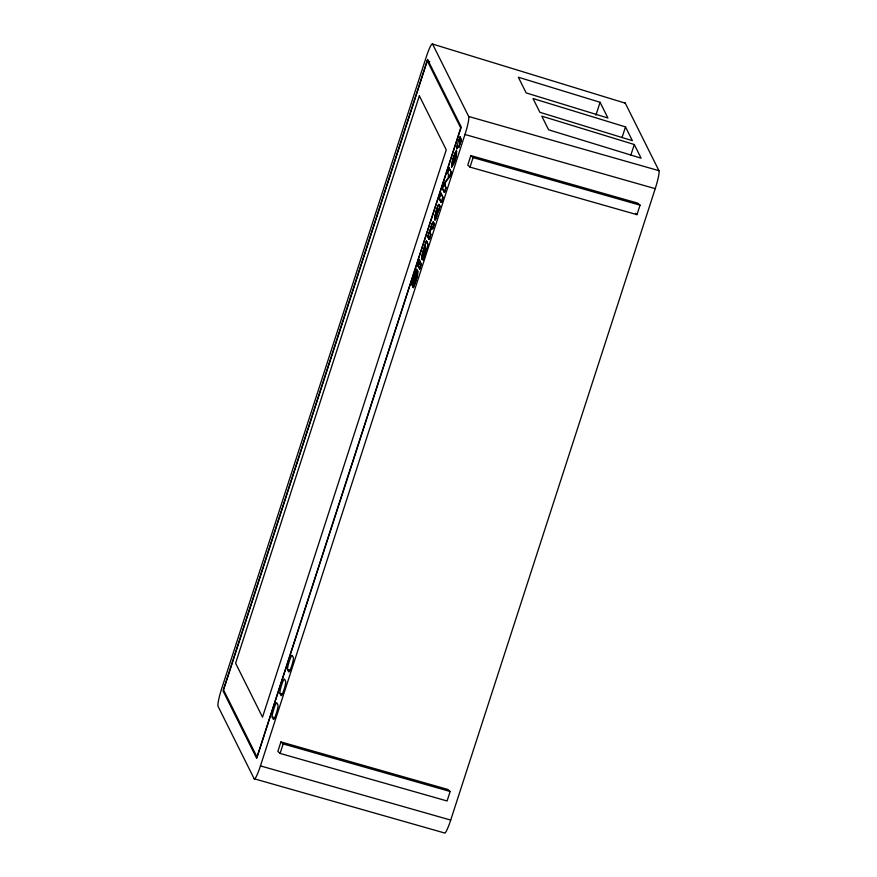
<?xml version="1.0" encoding="UTF-8"?>
<svg xmlns="http://www.w3.org/2000/svg" width="877" height="877" viewBox="0 0 877 877"><rect width="100%" height="100%" fill="white"/><g stroke="black" fill="none" stroke-linecap="round" stroke-linejoin="round"><path stroke-width="1.32" d="M451.556 166.356L452.938 158.847L455.919 151.381M412.968 286.713L413.516 287.601L412.968 286.713A10.392 1.272 -72.9 0 0 414.657 282.438L416.257 276.562L415.621 277.625M416.202 277.834L416.18 276.551M434.784 219.919L435.343 216.18M454.757 155.437L453.113 161.554L454.615 155.821M453.113 161.554L454.275 156.599M414.087 279.489L416.378 271.388M413.911 279.62L414.964 275.4M412.19 285.113L411.993 284.619C411.752 280.892 419.502 260.94 415.775 272.659M412.113 284.652L415.577 271.892M423.273 253.606C423.58 246.481 427.757 245.012 423.821 253.793M427.713 244.639L427.055 248.794M434.729 218.866L435.124 220.182A4.626 0.559 -72.9 0 0 436.187 217.978M429.829 230.826L429.598 232.109M438.127 210.568L436.417 216.992M438.248 210.601L437.766 212.979M425.805 249.528L425.904 248.334L424.106 255.36A6.238 0.756 -72.9 0 1 422.813 258.485L421.793 259.482M427.439 247.15C429.215 244.749 424.589 237.349 427.833 243.872M423.383 251.984L423.372 254.198L424.358 252.905M426.397 240.912L422.341 253.508L421.914 259.515M422.111 254.933L421.738 259.34M425.148 250.044L425.181 247.062M430.278 230.498L429.96 232.844L430.739 234.389L429.226 239.465L430.859 234.433L430.037 232.438L431.637 227.077L432.701 228.733L431.835 227.187M434.992 218.165L437.48 209.099L436.209 213.659M429.949 230.859L430.147 229.467M419.447 260.973L418.088 265.15M417.901 264.569L419.25 260.392M436.439 211.587L434.784 217.419L437.601 209.132M452.488 160.436L451.677 166.827M453.519 161.883L456.555 153.212L453.891 161.193M425.794 251.392L422.944 259.493L425.674 251.359A4.582 0.559 -72.9 0 0 426.09 249.178M426.935 248.75L425.06 255.141M461.105 138.983C461.719 138.018 460.261 144.343 459.197 141.197L460.502 137.579C459.647 134.214 457.641 147.051 460.195 136.955M460.984 139.903L461.225 139.015M434.663 217.375L436.899 208.748M434.784 217.419L436.362 210.37M430.267 229.5L432.646 222.572M425.378 250.8L423.997 255.328A6.238 0.756 -72.9 0 1 422.692 258.452L422.034 259.395M423.668 251.337L424.983 247.588M422.462 253.541L423.843 249.068M461.412 139.596L458.835 147.303L457.575 146.218L458.616 147.566M416.827 277.768L417.836 270.96M457.092 145.056L456.84 148.893L458.474 139.761L459.011 140.616M436.79 212.607L436.176 215.424L437.831 209.614M425.805 252.762L426.43 250.636M430.684 227.998L431.605 225.104M453.058 158.88L454.648 154.133M455.963 156.534L451.754 166.959M460.995 141.076L458.715 147.27M416.18 279.467L413.878 286.297M427.274 60.864L223.536 689.903L256.994 757.015L460.743 127.976L427.274 60.864L429.829 61.642M439.18 198.136L440.802 193.104L442.929 197.161C442.567 211.96 435.683 189.026 441.295 202.192M439.3 198.18L440.923 193.148M444.244 183.052L442.567 188.632L444.453 192.436L442.447 188.599C441.438 182.624 452.225 178.13 447.522 172.912L449.101 168.055L451.107 171.892C451.929 177.867 441.317 182.328 446.031 187.579L444.453 192.436L445.911 187.535L444.869 185.453M449.221 168.099L447.522 172.912M418.208 266.17L419.962 261.171L418.329 266.202L419.688 268.91L418.329 266.202M429.105 239.421L427.757 236.713L429.379 231.681M424.161 247.895L424.917 246.262M426.507 240.956L424.764 245.944M429.226 239.465L427.877 236.746L429.5 231.714M444.518 184.97L445.187 184.104M456.72 148.86L457.695 146.251M452.992 161.521L455.064 155.547M448.322 176.31L448.575 175.016M453.387 162.037L456.829 151.403L456.347 150.844M419.568 268.877L421.311 263.878L419.688 268.91M432.58 228.689L434.203 223.679L432.789 222.1M438.686 204.44L439.892 206.128L438.467 210.929L440.002 206.172L438.906 204.352M441.175 202.148L442.808 197.128L440.802 193.104M449.101 168.055L450.986 171.859L449.43 177.088M432.701 228.733L434.323 223.712L433.501 222.056M254.166 778.765A16.345 1.995 -72.9 0 0 260.447 765.895L464.963 134.488A16.345 1.995 -72.9 0 0 468.68 116.488L432.558 44.058A16.345 1.995 -72.9 0 0 426.288 56.917L221.771 688.335A16.345 1.995 -72.9 0 0 218.055 706.325L254.166 778.765L444.442 832.942A16.345 1.995 -72.9 0 0 450.712 820.083L655.229 188.665A16.345 1.995 -72.9 0 0 658.945 170.675L625.29 103.168L432.558 44.058M280.925 741.92L277.856 751.414L280.092 753.42L447.073 800.975L450.153 791.482L447.917 789.475L280.925 741.92L283.161 743.926L450.153 791.482M470.839 155.602L467.759 165.095L469.995 167.101L636.987 214.657L640.057 205.163L637.82 203.157L470.839 155.602L473.076 157.608L640.057 205.163M280.092 753.42L283.161 743.926M469.995 167.101L473.076 157.608M595.922 115.15L600.087 102.291L518.34 77.22L526.178 92.918L607.914 118L600.087 102.291M622.034 137.579L625.498 126.902L533.008 98.531L539.881 112.311L632.372 140.682L625.498 126.902M630.826 155.207L634.29 144.519L541.8 116.148L548.607 129.807L641.087 158.178L634.29 144.519M436.91 215.917L436.066 217.945M415.314 280.848L414.777 282.471A10.392 1.272 -72.9 0 1 413.089 286.757M425.181 255.174L423.295 260.206L424.205 258.09M460.611 140.704L459.877 142.359L459.197 141.197M430.76 229.303L431.758 227.121M436.779 208.715L437.82 206.281M413.396 287.568C414.81 283.403 418.943 274.139 417.397 271.421M414.339 280.87L416.158 276.781M415.161 279.094L412.354 285.091M437.272 207.356L438.533 204.823M417.222 272.002L413.791 279.588M416.498 273.635L414.437 278.776M436.746 210.316L437.437 209.121M431.868 224.019L433.337 221.881M454.999 152.927L456.226 150.997M413.593 283.041L412.069 285.069M417.101 271.969L417.759 271.125M438.083 205.393L438.807 204.484M417.825 265.621L419.546 259.855M468.68 116.488L658.945 170.675M464.963 134.488L655.229 188.665M260.447 765.895L450.712 820.083M460.502 137.579L460.074 136.922M287.579 669.579L288.763 671.946A7.542 0.921 -72.9 0 0 291.657 666.005A7.542 0.921 -72.9 0 0 293.378 657.706L292.194 655.338A7.542 0.921 -72.9 0 0 289.3 661.269A7.542 0.921 -72.9 0 0 287.579 669.579L290.123 670.357M279.895 693.312L281.078 695.68A7.542 0.921 -72.9 0 0 283.973 689.75A7.542 0.921 -72.9 0 0 285.694 681.44L284.51 679.072A7.542 0.921 -72.9 0 0 281.616 685.003A7.542 0.921 -72.9 0 0 279.895 693.312L282.438 694.091M272.21 717.046L273.383 719.414A7.542 0.921 -72.9 0 0 276.288 713.483A7.542 0.921 -72.9 0 0 277.998 705.174L276.825 702.806A7.542 0.921 -72.9 0 0 273.92 708.748A7.542 0.921 -72.9 0 0 272.21 717.046L274.753 717.835M451.556 166.783C454.56 164.372 456.369 156.873 456.435 153.179M635.496 213.319L636.987 214.657M458.474 139.761L458.89 140.583M422.944 259.493L423.416 260.239M419.842 261.138L421.311 263.878M416.454 269.469L416.849 270.259M419.688 260.272L417.792 265.687M624.797 103.037A16.345 1.995 -72.9 0 1 625.29 103.168M437.853 210.206L436.297 215.402L437.711 209.581L437.853 210.206M427.57 59.483L223.054 690.901L256.709 758.397L461.225 126.979L427.57 59.483M419.349 95.867L235.595 663.198L262.508 717.178L446.261 149.846L419.349 95.867"/></g></svg>
